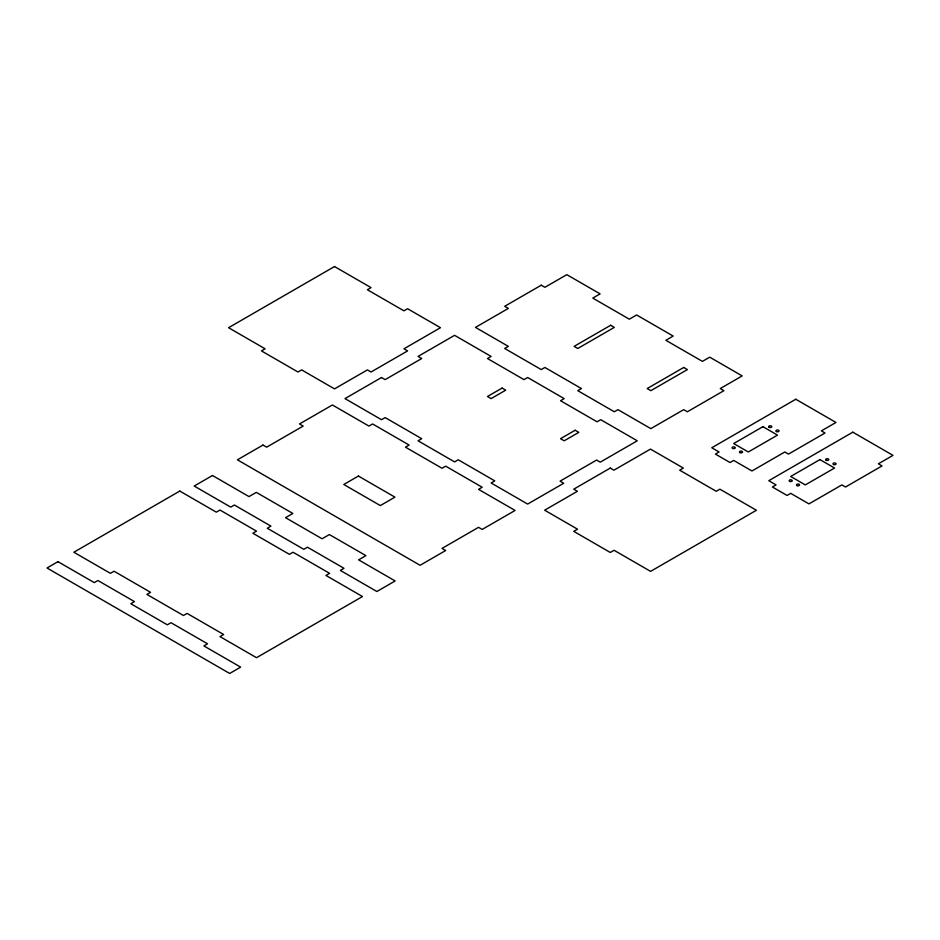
<?xml version="1.0" encoding="UTF-8"?>
<svg xmlns="http://www.w3.org/2000/svg" width="940" height="940" viewBox="0 0 940 940"><rect width="100%" height="100%" fill="white"/><g stroke="black" fill="none" stroke-linecap="round" stroke-linejoin="round"><path stroke-width="1.41" d="M334.522 266.537L228.573 327.707L265.103 348.811L261.449 350.914L297.992 372.005L301.646 369.902L334.522 388.878L367.399 369.902L371.053 372.005L407.596 350.914L403.941 348.811L440.472 327.707L407.596 308.731L403.941 310.835L367.399 289.743L371.053 287.64L334.522 266.537M179.799 491.068L73.849 552.238L110.38 573.33L114.034 571.215L150.564 592.317L146.91 594.421L183.453 615.512L187.107 613.409L223.638 634.5L219.984 636.603L256.514 657.706L362.476 596.536L325.933 575.433L329.588 573.33L293.057 552.238L289.403 554.341L252.872 533.25L256.514 531.147L219.984 510.044L216.329 512.159L179.799 491.068M57.963 561.662L47 567.995L229.677 673.463L240.64 667.13L203.874 645.909L207.529 643.794L170.998 622.703L167.343 624.818L130.813 603.715L134.467 601.612L97.925 580.52L94.27 582.624L57.963 561.662M262.988 445.055L237.409 459.825L420.086 565.293L445.666 550.523L442.012 548.42L478.542 527.328L482.197 529.432L515.085 510.444L478.542 489.352L482.197 487.249L445.666 466.158L442.012 468.261L405.481 447.17L409.135 445.055L372.593 423.964L368.938 426.079L332.407 404.976L299.519 423.964L303.173 426.079L266.643 447.17L262.988 445.055M381.511 377.516L344.98 398.607L381.511 419.698L385.165 417.595L421.707 438.686L418.053 440.801L454.584 461.893L458.238 459.778L494.769 480.88L491.115 482.984L527.657 504.075L563.73 483.254L560.076 481.139L596.618 460.048L600.272 462.151L637.261 440.801L600.731 419.698L597.076 421.813L560.534 400.722L564.188 398.607L527.657 377.516L524.003 379.631L487.472 358.528L491.115 356.424L454.584 335.333L418.053 356.424L421.707 358.528L385.165 379.631L381.511 377.516M541.24 285.208L504.698 306.299L508.352 308.414L475.476 327.39L508.352 346.378L504.698 348.481L541.24 369.585L544.894 367.47L581.425 388.561L577.771 390.676L614.314 411.767L617.956 409.652L650.844 428.64L683.721 409.652L687.375 411.767L723.918 390.676L720.263 388.561L742.177 375.906L709.712 357.165L702.403 361.383L665.873 340.292L673.181 336.073L636.639 314.971L629.33 319.189L592.799 298.098L600.108 293.879L566.808 274.656L544.894 287.311L541.24 285.208M212.475 475.499L194.204 486.039L230.735 507.13L234.389 505.027L270.932 526.118L267.277 528.233L303.808 549.324L307.462 547.209L343.993 568.301L340.351 570.415L376.881 591.507L395.153 580.955L358.61 559.864L365.919 555.646L329.388 534.554L322.079 538.773L285.537 517.682L292.845 513.463L256.315 492.372L249.006 496.59L212.475 475.499M610.659 325.287L574.117 346.378L577.771 348.481L614.314 327.39L610.659 325.287M502.078 388.067L487.472 396.504L491.115 398.607L505.732 390.171L502.078 388.067M358.41 476.051L343.793 484.488L380.324 505.579L394.941 497.143L358.41 476.051M683.721 367.47L647.19 388.561L650.844 390.676L687.375 369.585L683.721 367.47M575.151 430.25L560.534 438.686L564.188 440.801L578.805 432.365L575.151 430.25M610.272 468.085L573.741 489.176L577.395 491.291L544.648 510.197L577.524 529.185L573.741 531.359L610.272 552.462L614.055 550.276L650.598 571.367L756.418 510.267L719.887 489.176L716.233 491.291L679.691 470.188L683.345 468.085L650.468 449.097L613.926 470.188L610.272 468.085M795.792 399.253L711.768 447.769L719.065 451.987L715.422 454.102L730.027 462.539L733.682 460.424L751.953 470.975L784.83 451.987L788.484 454.102L825.026 432.999L821.372 430.896L835.977 422.46L795.792 399.253M762.916 426.678L733.682 443.551L748.299 451.987L777.521 435.114L762.916 426.678M852.815 432.177L768.779 480.693L776.087 484.911L772.433 487.014L787.05 495.451L790.705 493.347L808.964 503.887L841.852 484.911L845.507 487.014L882.037 465.923L878.383 463.808L893 455.371L852.815 432.177M819.927 459.589L790.705 476.474L805.31 484.911L834.544 468.038L819.927 459.589M776.428 431.531A1.551 0.893 0 0 0 779.025 431.131A1.551 0.893 0 0 0 777.121 430.027A1.551 0.893 0 0 0 776.428 431.531M769.226 427.359A1.551 0.893 0 0 0 771.752 426.831A1.551 0.893 0 0 0 769.684 425.832A1.551 0.893 0 0 0 769.226 427.359M732.589 448.404A1.551 0.893 0 0 0 735.186 448.004A1.551 0.893 0 0 0 733.282 446.899A1.551 0.893 0 0 0 732.589 448.404M739.898 452.622A1.551 0.893 0 0 0 742.494 452.222A1.551 0.893 0 0 0 740.591 451.13A1.551 0.893 0 0 0 739.898 452.622M797.238 485.686A1.551 0.893 0 0 0 799.564 484.911A1.551 0.893 0 0 0 797.238 484.135A1.551 0.893 0 0 0 797.238 485.686M826.248 460.283A1.551 0.893 0 0 0 828.763 459.742A1.551 0.893 0 0 0 826.695 458.755A1.551 0.893 0 0 0 826.248 460.283M833.768 464.583A1.551 0.893 0 0 0 836.095 463.808A1.551 0.893 0 0 0 833.768 463.044A1.551 0.893 0 0 0 833.768 464.583M789.6 481.315A1.551 0.893 0 0 0 792.197 480.916A1.551 0.893 0 0 0 790.305 479.823A1.551 0.893 0 0 0 789.6 481.315"/></g></svg>
